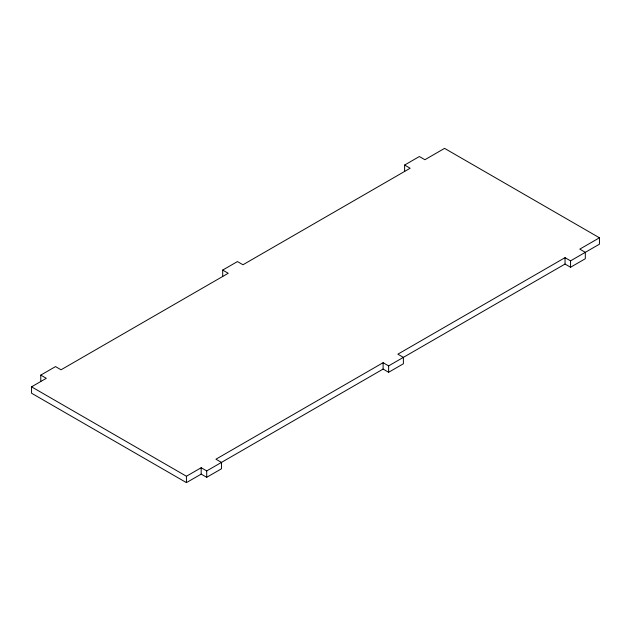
<?xml version="1.0" encoding="UTF-8"?>
<svg xmlns="http://www.w3.org/2000/svg" width="631" height="631" viewBox="0 0 631 631"><rect width="100%" height="100%" fill="white"/><g stroke="black" fill="none" stroke-linecap="round" stroke-linejoin="round"><path stroke-width="0.95" d="M40.77 381.503L40.77 375.114L55.52 366.595L61.049 369.79L228.225 273.278L222.696 270.084L222.696 276.465M222.696 270.084L237.445 261.565L242.974 264.76L410.15 168.24L404.621 165.046L404.621 171.435M404.621 165.046L419.37 156.527L424.9 159.722L444.571 148.372L599.45 237.792L599.45 244.173L570.566 260.855L565.037 257.661L397.853 354.18L403.39 357.375L403.39 363.764L388.633 372.274L383.104 369.08L206.716 470.923L201.179 467.729L186.429 476.247L31.55 386.827L31.55 393.208L186.429 482.628L201.179 474.118L206.716 477.304L221.465 468.794L221.465 462.405L215.936 459.21L383.104 362.699L388.633 365.885L565.037 264.05L570.566 267.244L585.316 258.726L585.316 252.337L579.786 249.142L599.45 237.792M31.55 386.827L46.3 378.308L40.77 375.114M570.566 260.855L570.566 267.244M565.037 257.661L565.037 264.05M388.633 365.885L388.633 372.274M383.104 362.699L383.104 369.08M206.716 470.923L206.716 477.304M201.179 467.729L201.179 474.118M186.429 476.247L186.429 482.628"/></g></svg>
